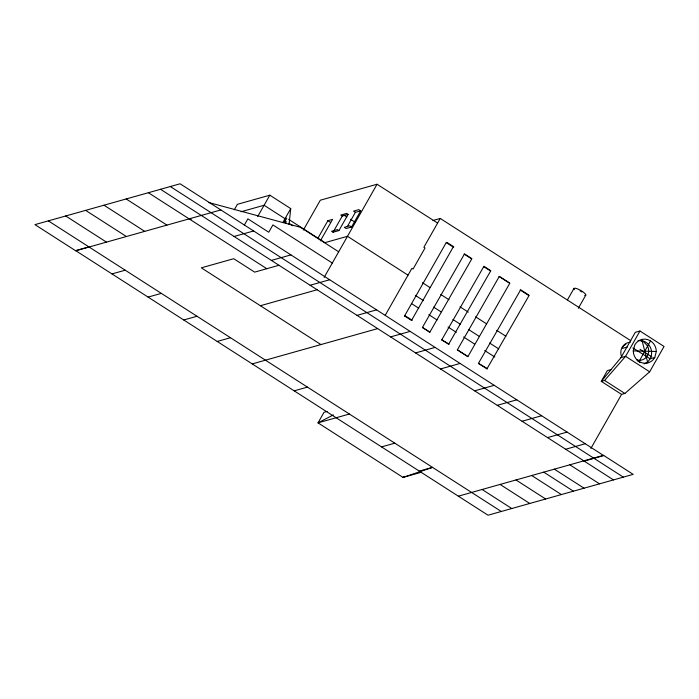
<?xml version="1.0" encoding="UTF-8"?>
<svg xmlns="http://www.w3.org/2000/svg" width="699" height="699" viewBox="0 0 699 699"><rect width="100%" height="100%" fill="white"/><g stroke="black" fill="none" stroke-linecap="round" stroke-linejoin="round"><path stroke-width="1.05" d="M289.054 224.414L290.732 208.608L269.823 195.187L237.407 204.318L234.279 209.814M633.268 350.898L634.788 344.913A12.101 11.472 74.3 0 1 647.728 339.627A12.101 11.472 74.3 0 1 656.3 351.483L654.78 357.477A12.101 11.472 74.3 0 1 641.848 362.764A12.101 11.472 74.3 0 1 633.268 350.898L656.3 351.483M285.463 223.156L286.345 221.592L284.572 222.09L285.009 218.682L264.1 205.261L241.094 211.736M639.069 361.488L650.507 340.902M244.318 225.13L247.892 218.848L268.757 232.234L272.907 224.929L332.296 263.034M257.713 216.515L269.823 195.187M282.92 222.361L290.732 208.608M284.572 222.09L286.791 218.175L285.009 218.682M303.349 230.076L320.317 200.211L377.058 184.239L437.609 223.086M317.827 238.394L327.883 220.692L332.575 219.372L320.404 240.797M348.111 214.383L338.91 230.583L337.407 229.622L331.571 231.264L333.065 232.225L342.265 216.035L348.111 214.383L346.608 213.422L340.771 215.065L342.265 216.035M347.228 226.729L355.407 212.33L360.693 210.845L358.823 209.639L353.528 211.133L355.407 212.33M351.492 227.044L349.622 225.838L344.327 227.324L346.206 228.529L351.492 227.044L360.693 210.845M324.135 277.407L377.058 184.239M385.245 315.258L411.912 268.32L413.057 269.054L425.027 247.988L423.874 247.254L440.239 218.446L630.856 340.754M404.546 315.974L446.25 242.57L446.888 242.387L453.852 246.861L453.214 247.044L411.519 320.448L404.546 315.974L405.184 315.791L412.157 320.264L411.519 320.448M422.432 327.447L464.486 253.947L471.895 258.7L429.841 332.2L422.432 327.447L429.841 332.2M441.751 339.845L483.926 266.31L490.803 270.723L448.627 344.257L441.751 339.845L449.108 344.126L448.627 344.257M457.356 349.849L499.322 276.376L509.859 283.139L467.893 356.612L457.356 349.849L467.893 356.612M478.431 363.375L520.659 289.832L529.187 295.301L486.958 368.854L478.431 363.375L487.491 368.705L486.958 368.854M567.518 299.792L573.931 288.495M578.318 308.294L585.806 295.109M621.577 394.385L601.289 381.366L620.922 357.652L635.304 332.331L639.969 331.02L664.05 346.468L649.659 371.798L624.88 393.458L621.577 394.385L590.882 448.426M639.969 331.02L625.579 356.341L604.583 380.439L601.289 381.366L607.326 370.636L611.101 369.509M404.904 476.325L403.035 477.408L318.019 422.86L324.013 412.305L327.149 411.423M333.353 414.909L318.019 422.86L349.395 414.026M88.913 246.896L75.658 250.626L488.024 515.215L633.163 474.368L603.499 455.329L458.361 496.176M220.849 209.936L75.702 250.784L34.95 224.632L180.097 183.785L603.726 455.599L584.172 461.104M234.069 236.472L253.632 230.967M111.962 273.921L125.217 270.19M333.065 232.225L338.91 230.583M271.369 260.404L290.933 254.899M148.083 297.101L161.338 293.37M432.943 220.5L440.239 218.446M278.971 265.279L254.646 272.129L233.737 258.709L201.321 267.839L320.92 344.572M183.75 319.985L197.004 316.254M310.111 285.262L329.675 279.757M260.377 305.725L317.119 289.762M217.206 341.453L230.46 337.722M357.023 315.363L376.586 309.858M252.217 363.908L377.661 328.609M390.584 336.892L410.147 331.387M415.564 352.925L435.127 347.412M294.174 390.837L307.429 387.106M440.545 368.95L460.099 363.445M622.626 348.338L627.318 347.019M474.647 390.828L494.21 385.324M620.922 357.652L625.579 356.341L649.659 371.798M654.78 357.477L650.122 358.788L632.857 347.936M497.251 405.333L516.814 399.828M381.549 446.897L394.804 443.166M522.057 421.252L541.62 415.748M419.278 471.109L432.541 467.378L403.035 477.408L421.165 472.314M547.544 437.6L567.107 432.096M565.674 449.239L585.238 443.734M189.123 218.866L191.177 219.372M208.643 202.492L300.535 227.315L338.683 251.789M344.065 215.213L346.8 216.943M350.452 219.259L355.022 222.142M640.013 349.351L651.756 356.883M637.427 360.728L640.101 362.449M446.25 242.57L453.214 247.044M464.136 254.043L471.537 258.796M483.455 266.441L490.331 270.854M499.051 276.446L509.588 283.209M520.135 289.971L528.662 295.45M604.583 380.439L624.88 393.458M327.883 220.692L330.61 222.439M422.449 282.711L429.78 287.42M440.781 294.48L449.038 299.775M460.038 306.826L468.286 312.121M475.626 316.83L486.626 323.89M496.718 330.365L505.884 336.245M408.024 275.153L347.482 236.306L324.939 242.658L288.608 219.346M415.32 295.371L423.568 300.666M433.66 307.132L440.99 311.841M452.908 319.487L460.248 324.196M468.496 329.491L479.497 336.551M489.588 343.017L498.754 348.906M289.071 223.339L292.706 225.672M411.414 303.515L418.745 308.215M428.819 314.681L437.067 319.967M448.059 327.027L456.307 332.313M463.638 337.014L474.63 344.074M484.704 350.54L494.787 357.006M623.325 477.137L170.311 186.537M160.534 189.289L613.477 479.907M148.371 192.714L266.808 268.704M569.834 464.809L599.497 483.839M554.377 469.16L584.041 488.19M126.178 198.962L166.93 225.104M543.743 472.148L573.416 491.187M531.729 475.53L561.402 494.569M103.985 205.209L144.737 231.352M515.984 479.96L545.648 498.999M85.636 210.373L126.388 236.515M500.082 484.433L529.755 503.472M65.706 215.982L106.458 242.125M482.118 489.492L511.79 508.531M48.336 220.867L501.288 511.485M641.761 339.469L647.807 362.912M636.806 359.906A9.891 9.375 74.3 0 0 646.724 356.743A9.891 9.375 74.3 0 0 647.466 345.848L644.041 342.117A9.891 9.375 74.3 0 0 639.34 340.631M574.438 289.683A6.798 1.59 29.6 0 1 580.45 290.303A6.798 1.59 29.6 0 1 584.722 295.415M580.1 290.845A3.932 0.917 29.6 0 1 581.769 291.92M621.647 356.883A10.651 10.092 74.3 0 1 630.227 342.265M638.082 340.579A12.101 11.472 74.3 0 1 651.241 349.666A12.101 11.472 74.3 0 1 644.102 363.934M622.224 347.726A12.101 11.472 74.3 0 1 623.508 346.145M624.242 345.455A12.101 11.472 74.3 0 1 625.885 344.292"/></g></svg>
